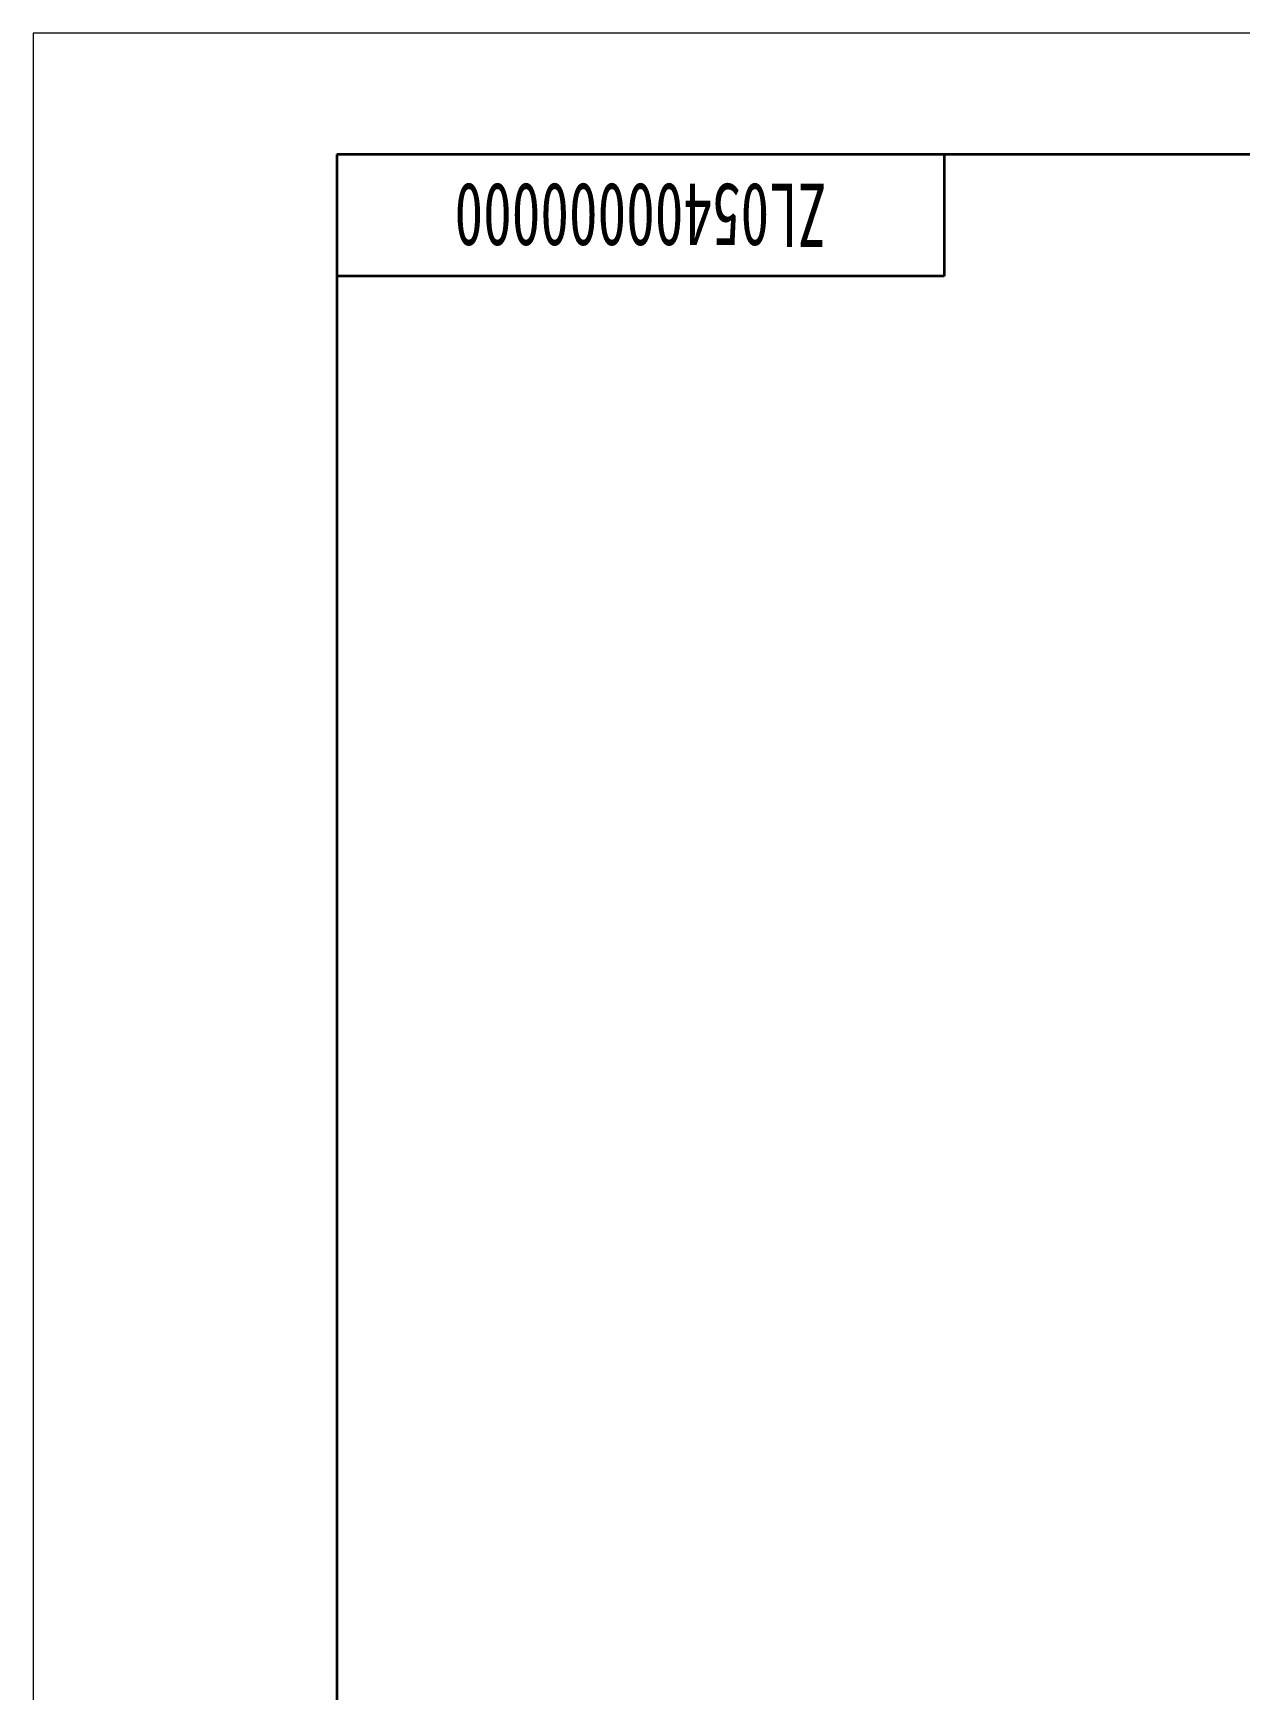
# Model space of a CAD drawing. Header units: millimetres. Extents: x -67280 to 67280, y -47520 to 47520.
# Drawn here: x -67280 to -51385, y 25695 to 47520 of the extents above; entities that cross this region are included whole.
import ezdxf
from ezdxf.enums import TextEntityAlignment as Align

# ---------------------------------------------------------------- set-up
doc = ezdxf.new("R2010")
doc.units = ezdxf.units.MM
for name, color, linetype, lineweight in [('尺寸线层', 4, 'Continuous', 18), ('粗实线层', 7, 'Continuous', 35), ('细实线层', 3, 'Continuous', 18)]:
    doc.layers.add(name, color=color, linetype=linetype, lineweight=lineweight)
doc.styles.add('标准', font='', dxfattribs={"width": 0.667})
doc.styles.get('标准').set_extended_font_data('宋体')

# ---------------------------------------------------------------- blocks, each defined once
blk = doc.blocks.new('*X1373')
at = {"layer": '粗实线层'}
for p, q in [((410.5, 287), (-395.5, 287)), ((-395.5, 287), (-395.5, -287)), ((-345.5, 287), (-345.5, 277)), ((-345.5, 277), (-395.5, 277))]:
    blk.add_line(p, q, dxfattribs=at)
at = {"layer": '细实线层'}
for p, q in [((420.5, 297), (-420.5, 297)), ((-420.5, 297), (-420.5, -297))]:
    blk.add_line(p, q, dxfattribs=at)
at = {"layer": '尺寸线层', "linetype": 'Continuous', "style": '标准', "width": 0.667}
blk.add_attdef('图纸编号', text='', height=5.19, rotation=180, dxfattribs=at).set_placement((-370.5, 282), align=Align.MIDDLE_CENTER)

msp = doc.modelspace()

# ---------------------------------------------------------------- block references
at = {"layer": '粗实线层', "xscale": 160, "yscale": 160, "zscale": 160}
msp.add_blockref('*X1373', (0, 0), dxfattribs=at).add_auto_attribs({'图纸编号': 'ZL05400000000'})

doc.saveas('drawing.dxf')
